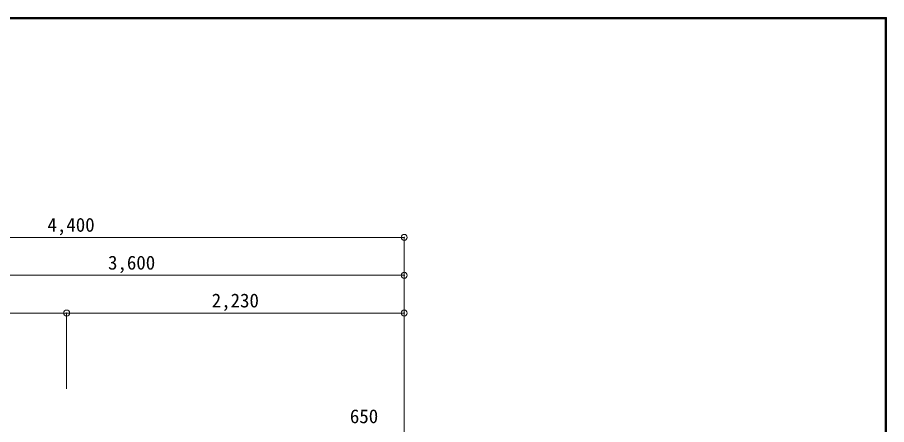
# Model space of a CAD drawing. Units: millimetres at full size, sheet at 1:50. Extents: x -9674 to 9699, y -6794 to 6791.
# Drawn here: x 3958 to 9699, y 4101 to 6791 of the extents above; entities that cross this region are included whole.
import ezdxf
from ezdxf.enums import TextEntityAlignment as Align

# ---------------------------------------------------------------- set-up
doc = ezdxf.new("R2010")
doc.units = ezdxf.units.MM
doc.header["$LTSCALE"] = 50
doc.header["$PDMODE"] = 32
doc.header["$PDSIZE"] = 40
doc.linetypes.add('CHAIN2', pattern=[12, 9, -1, 1, -1])
for name, color, linetype, lineweight in [('0-0_図面枠', 7, 'Continuous', 9), ('1-0_芯', 7, 'CHAIN2', 9), ('1-B_寸法', 7, 'Continuous', 9)]:
    doc.layers.add(name, color=color, linetype=linetype, lineweight=lineweight)
doc.styles.add('ＭＳ ゴシック', font='')
doc.styles.get('ＭＳ ゴシック').set_extended_font_data('MS Gothic')

msp = doc.modelspace()

# ---------------------------------------------------------------- linework, layer by layer
at = {"layer": '0-0_図面枠'}
for p, q in [((9697.16, 6789.66), (-9672.16, 6789.66)), ((9695.4, 6787.9), (-9670.4, 6787.9)), ((-9668.64, 6786.14), (9693.64, 6786.14)), ((9691.87, 6784.38), (-9666.87, 6784.38)), ((9690.11, 6782.61), (-9665.11, 6782.61)), ((9688.35, 6780.85), (-9663.35, 6780.85)), ((9688.35, -6783.35), (9688.35, 6780.85)), ((9690.11, -6785.11), (9690.11, 6782.61)), ((9691.87, -6786.88), (9691.87, 6784.38)), ((9693.64, 6786.14), (9693.64, -6788.64)), ((9695.4, -6790.4), (9695.4, 6787.9)), ((9697.16, -6792.16), (9697.16, 6789.66))]:
    msp.add_line(p, q, dxfattribs=at)
msp.add_lwpolyline([(9698.92, -6793.93), (9698.92, 6791.43), (-9673.92, 6791.43)], dxfattribs=at)
at = {"layer": '1-0_芯'}
msp.add_line((6512.5, 4337.68), (6512.5, -3842.32), dxfattribs=at)
at = {"layer": '1-B_寸法'}
for p, q in [((2112.5, 5337.68), (6512.5, 5337.68)), ((6512.5, 5337.68), (6512.5, 4337.68)), ((2912.5, 5087.68), (6512.5, 5087.68)), ((3082.5, 4837.68), (4282.5, 4837.68)), ((4282.5, 4837.68), (4282.5, 4337.68)), ((4282.5, 4837.68), (6512.5, 4837.68))]:
    msp.add_line(p, q, dxfattribs=at)
at = {"layer": '1-B_寸法', "color": 3}
for p in [(6512.5, 5337.68), (6512.5, 5087.68), (4282.5, 4837.68), (6512.5, 4837.68)]:
    msp.add_point(p, dxfattribs=at)

# ---------------------------------------------------------------- texts
at = {"layer": '1-B_寸法', "style": 'ＭＳ ゴシック'}
for s, p in [('4,400', (4156.25, 5347.68)), ('3,600', (4556.25, 5097.68)), ('2,230', (5241.25, 4847.68)), ('650', (6153.75, 4082.88))]:
    msp.add_text(s, height=91.64, dxfattribs=at).set_placement(p, align=Align.BOTTOM_LEFT)

doc.saveas('drawing.dxf')
